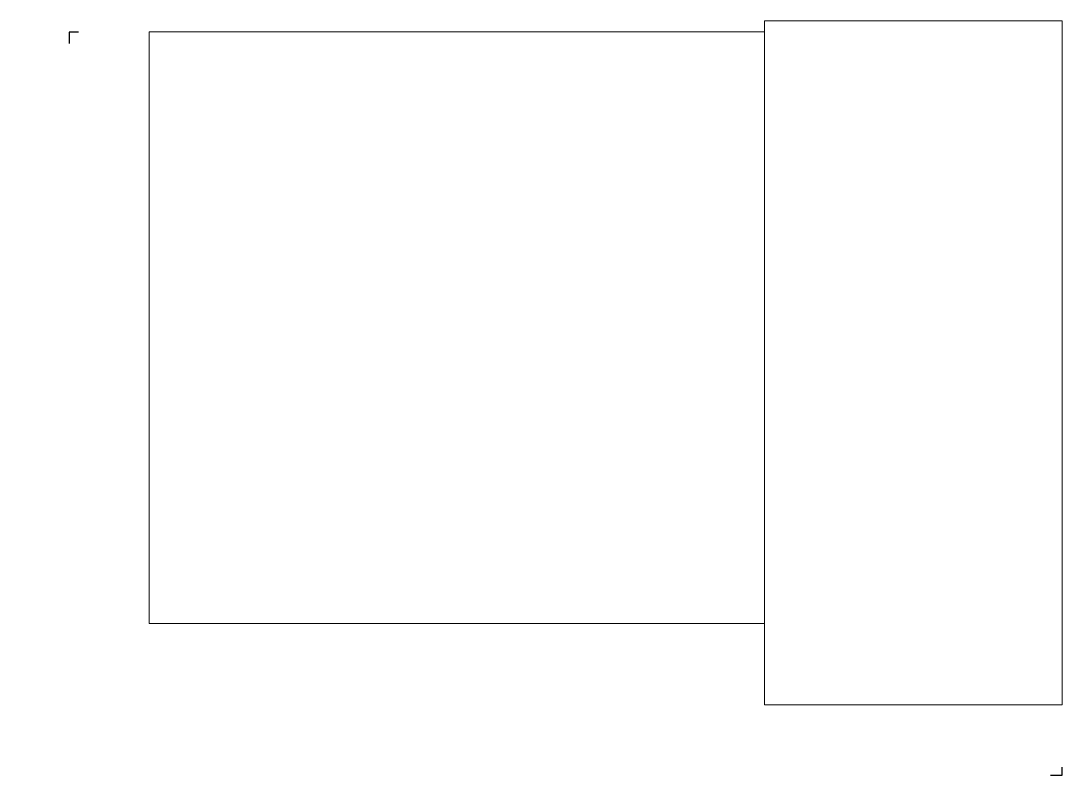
# Paper-space layout 'A100 - DEMOLITION PLAN 24x36' of a CAD drawing. Header units: inches. Extents: x 0 to 32.2, y 0 to 23.8.
import ezdxf

# ---------------------------------------------------------------- set-up
doc = ezdxf.new("R2010")
doc.units = ezdxf.units.IN
doc.header["$LTSCALE"] = 96
doc.header["$MEASUREMENT"] = 0
doc.layers.add('Viewport', color=14, linetype='Continuous', plot=False)

psp = doc.layouts.new('A100 - DEMOLITION PLAN 24x36')

# ---------------------------------------------------------------- linework, layer by layer
at = {"layer": 'DefPoints'}
for points in [[(1.784, 23.49), (1.5, 23.49), (1.5, 23.147)], [(31.889, 0.5), (32.25, 0.5), (32.25, 0.748)]]:
    psp.add_lwpolyline(points, dxfattribs=at)
psp.add_point((0.003, 0.001), dxfattribs=at)

# ---------------------------------------------------------------- viewports
at = {"layer": 'Viewport'}
psp.add_viewport(center=(27.64, 13.261), size=(9.221, 21.1657), view_center_point=(5479.031, -137.339), view_height=2031.904, status=3, dxfattribs=at)
psp.add_viewport(center=(13.502, 14.343), size=(19.054, 18.31356), view_center_point=(921.259, 757.055), view_height=879.05106, dxfattribs=at)

doc.saveas('drawing.dxf')
